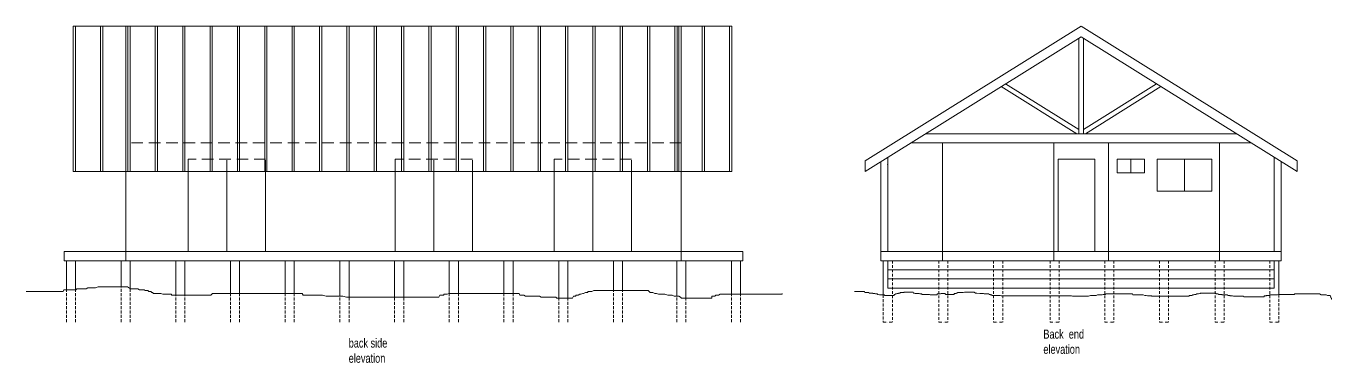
# Model space of a CAD drawing. Header units: centimetres. Extents: x -215 to 5684, y -462 to 286.
# Drawn here: x 2819 to 5684, y -455 to 286 of the extents above; entities that cross this region are included whole.
import ezdxf

# ---------------------------------------------------------------- set-up
doc = ezdxf.new("R2010")
doc.units = ezdxf.units.CM
for name, pattern in [('DASHDOT2', [12.7, 6.35, -3.175, 0, -3.175]), ('DASHED2', [9.525, 6.35, -3.175]), ('DASHEDX2', [38.1, 25.4, -12.7]), ('DOT', [6.35, 0, -6.35])]:
    doc.linetypes.add(name, pattern=pattern)
doc.layers.get('0').update_dxf_attribs({"linetype": 'CONTINUOUS', "lineweight": 0})
for name, color, linetype, lineweight in [('bogus', 3, 'DOT', 0), ('deck', 222, 'CONTINUOUS', 0), ('text', 7, 'CONTINUOUS', 0)]:
    doc.layers.add(name, color=color, linetype=linetype, lineweight=lineweight)
doc.styles.get("Standard").update_dxf_attribs({"font": 'txt', "width": 0.75})

msp = doc.modelspace()

# ---------------------------------------------------------------- linework, layer by layer
at = {"linetype": 'DASHEDX2'}
for p, q in [((4256.1, 28.9), (3037.1, 28.9)), ((3037.1, 28.9), (3037.1, -34.3)), ((4256.1, -34.3), (4256.1, 28.9)), ((3344.1, -7.1), (3174.1, -7.1)), ((3174.1, -7.1), (3174.1, -34.3)), ((3259.1, -34.3), (3259.1, -7.1)), ((3344.1, -34.3), (3344.1, -7.1)), ((3798.1, -7.1), (3628.1, -7.1)), ((3628.1, -7.1), (3628.1, -34.3)), ((3713.1, -34.3), (3713.1, -7.1)), ((3798.1, -34.3), (3798.1, -7.1)), ((4147.1, -7.1), (3977.1, -7.1)), ((3977.1, -7.1), (3977.1, -34.3)), ((4062.1, -34.3), (4062.1, -7.1)), ((4147.1, -34.3), (4147.1, -7.1)), ((3037.1, -210.1), (3037.1, -230.1)), ((4256.1, -230.1), (4256.1, -210.1)), ((3037.1, -230.1), (4256.1, -230.1))]:
    msp.add_line(p, q, dxfattribs=at)
for p, q in [((4829.3, 28.9), (5073.3, 28.9)), ((4829.3, 28.9), (5073.3, 28.9)), ((4829.3, -230.1), (4829.3, 28.9)), ((5073.3, -230.1), (5073.3, 28.9)), ((5193.3, 28.9), (5437.3, 28.9)), ((5193.3, -230.1), (5193.3, 28.9)), ((5437.3, -230.1), (5437.3, 28.9)), ((5163.3, -7.1), (5083.3, -7.1)), ((5083.3, -7.1), (5083.3, -210.1)), ((5163.3, -210.1), (5163.3, -7.1)), ((5212.3, -37.1), (5212.3, -7.1)), ((5212.3, -7.1), (5272.3, -7.1)), ((5242.3, -7.1), (5242.3, -37.1)), ((5272.3, -7.1), (5272.3, -37.1)), ((5300.3, -77.1), (5300.3, -7.1)), ((5300.3, -7.1), (5420.3, -7.1)), ((5360.3, -7.1), (5360.3, -77.1)), ((5420.3, -7.1), (5420.3, -77.1)), ((3037.1, -34.3), (3037.1, -210.1)), ((3174.1, -34.3), (3174.1, -210.1)), ((3259.1, -210.1), (3259.1, -34.3)), ((3344.1, -210.1), (3344.1, -34.3)), ((3628.1, -34.3), (3628.1, -210.1)), ((3713.1, -210.1), (3713.1, -34.3)), ((3798.1, -210.1), (3798.1, -34.3)), ((3977.1, -34.3), (3977.1, -210.1)), ((4062.1, -210.1), (4062.1, -34.3)), ((4147.1, -210.1), (4147.1, -34.3)), ((4256.1, -210.1), (4256.1, -34.3)), ((5272.3, -37.1), (5212.3, -37.1)), ((5420.3, -77.1), (5300.3, -77.1)), ((4829.3, -230.1), (5073.3, -230.1)), ((5193.3, -230.1), (5437.3, -230.1))]:
    msp.add_line(p, q)
at = {"layer": 'bogus'}
msp.add_point((4709.3, -19.4), dxfattribs=at)
at = {"layer": 'deck'}
for p, q in [((2922.1, -34.3), (2922.1, 285.5)), ((2922.1, 285.5), (4367.1, 285.5)), ((2927.1, -34.3), (2927.1, 285.5)), ((2982.1, -34.3), (2982.1, 285.5)), ((2987.1, -34.3), (2987.1, 285.5)), ((3037.1, -34.3), (3037.1, 285.5)), ((3037.1, -34.3), (3037.1, 285.5)), ((3042.1, -34.3), (3042.1, 285.5)), ((3047.1, -34.3), (3047.1, 285.5)), ((3102.1, -34.3), (3102.1, 285.5)), ((3107.1, -34.3), (3107.1, 285.5)), ((3162.1, -34.3), (3162.1, 285.5)), ((3167.1, -34.3), (3167.1, 285.5)), ((3222.1, -34.3), (3222.1, 285.5)), ((3227.1, -34.3), (3227.1, 285.5)), ((3282.1, -34.3), (3282.1, 285.5)), ((3287.1, -34.3), (3287.1, 285.5)), ((3342.1, -34.3), (3342.1, 285.5)), ((3347.1, -34.3), (3347.1, 285.5)), ((3402.1, -34.3), (3402.1, 285.5)), ((3407.1, -34.3), (3407.1, 285.5)), ((3462.1, -34.3), (3462.1, 285.5)), ((3467.1, -34.3), (3467.1, 285.5)), ((3522.1, -34.3), (3522.1, 285.5)), ((3527.1, -34.3), (3527.1, 285.5)), ((3582.1, -34.3), (3582.1, 285.5)), ((3587.1, -34.3), (3587.1, 285.5)), ((3642.1, -34.3), (3642.1, 285.5)), ((3647.1, -34.3), (3647.1, 285.5)), ((3702.1, -34.3), (3702.1, 285.5)), ((3707.1, -34.3), (3707.1, 285.5)), ((3762.1, -34.3), (3762.1, 285.5)), ((3767.1, -34.3), (3767.1, 285.5)), ((3822.1, -34.3), (3822.1, 285.5)), ((3827.1, -34.3), (3827.1, 285.5)), ((3882.1, -34.3), (3882.1, 285.5)), ((3887.1, -34.3), (3887.1, 285.5)), ((3942.1, -34.3), (3942.1, 285.5)), ((3947.1, -34.3), (3947.1, 285.5)), ((4002.1, -34.3), (4002.1, 285.5)), ((4007.1, -34.3), (4007.1, 285.5)), ((4062.1, -34.3), (4062.1, 285.5)), ((4067.1, -34.3), (4067.1, 285.5)), ((4122.1, -34.3), (4122.1, 285.5)), ((4127.1, -34.3), (4127.1, 285.5)), ((4182.1, -34.3), (4182.1, 285.5)), ((4187.1, -34.3), (4187.1, 285.5)), ((4242.1, -34.3), (4242.1, 285.5)), ((4247.1, -34.3), (4247.1, 285.5)), ((4251.1, -34.3), (4251.1, 285.5)), ((4256.1, -34.3), (4256.1, 285.5)), ((4302.1, -34.3), (4302.1, 285.5)), ((4307.1, -34.3), (4307.1, 285.5)), ((4362.1, -34.3), (4362.1, 285.5)), ((4367.1, -34.3), (4367.1, 285.5)), ((4659.3, -10.7), (5133.3, 285.5)), ((4659.3, -34.3), (5133.3, 261.9)), ((5128.3, 48.9), (5128.3, 258.8)), ((5133.3, 285.5), (5607.3, -10.7)), ((5133.3, 261.9), (5607.3, -34.3)), ((5138.3, 48.9), (5138.3, 258.8)), ((4958.1, 152.4), (5123.8, 48.9)), ((4967.5, 158.3), (5128.3, 57.9)), ((5138.3, 57.9), (5299.1, 158.3)), ((5142.7, 48.9), (5308.5, 152.4)), ((4760.3, 28.9), (5506.3, 28.9)), ((4792.3, 48.9), (5474.3, 48.9)), ((4659.3, -34.3), (4659.3, -10.7)), ((4694.3, -230.1), (4694.3, -12.4)), ((4709.3, -3), (4709.3, -210.1)), ((5557.3, -3), (5557.3, -210.1)), ((5572.3, -230.1), (5572.3, -12.4)), ((5607.3, -34.3), (5607.3, -10.7)), ((4367.1, -34.3), (2922.1, -34.3)), ((2902.1, -210.1), (4391.1, -210.1)), ((2902.1, -230.1), (2902.1, -210.1)), ((4391.1, -230.1), (4391.1, -210.1)), ((4694.3, -210.1), (5572.3, -210.1)), ((2902.1, -230.1), (4391.1, -230.1)), ((2907.1, -293.9), (2907.1, -230.1)), ((2927.1, -293.9), (2927.1, -230.1)), ((3027.1, -287.8), (3027.1, -230.1)), ((3047.1, -291.6), (3047.1, -230.1)), ((3147.1, -306), (3147.1, -230.1)), ((3167.1, -306), (3167.1, -230.1)), ((3267.1, -302), (3267.1, -230.1)), ((3287.1, -302), (3287.1, -230.1)), ((3387.1, -302), (3387.1, -230.1)), ((3407.1, -302), (3407.1, -230.1)), ((3507.1, -308), (3507.1, -230.1)), ((3527.1, -310.1), (3527.1, -230.1)), ((3627.1, -310.1), (3627.1, -230.1)), ((3647.1, -310.1), (3647.1, -230.1)), ((3747.1, -302), (3747.1, -230.1)), ((3767.1, -302), (3767.1, -230.1)), ((3867.1, -302), (3867.1, -230.1)), ((3887.1, -302), (3887.1, -230.1)), ((3987.1, -312.1), (3987.1, -230.1)), ((4007.1, -312.1), (4007.1, -230.1)), ((4107.1, -295.9), (4107.1, -230.1)), ((4127.1, -295.9), (4127.1, -230.1)), ((4246.1, -308), (4246.1, -230.1)), ((4266.1, -312.1), (4266.1, -230.1)), ((4366.1, -304), (4366.1, -230.1)), ((4386.1, -304), (4386.1, -230.1)), ((4694.3, -230.1), (5572.3, -230.1)), ((4699.3, -230.1), (4699.3, -305.3)), ((4709.3, -290.1), (4709.3, -230.1)), ((4709.3, -250.1), (5557.3, -250.1)), ((5557.3, -290.1), (5557.3, -230.1)), ((5567.3, -230.1), (5567.3, -304.3)), ((4709.3, -270.1), (5557.3, -270.1)), ((4709.3, -290.1), (5557.3, -290.1))]:
    msp.add_line(p, q, dxfattribs=at)
at = {"layer": 'deck', "linetype": 'DASHED2'}
for p, q in [((4719.3, -230.1), (4719.3, -365.1)), ((4821.3, -230.1), (4821.3, -365.1)), ((4841.3, -230.1), (4841.3, -365.1)), ((4941.3, -230.1), (4941.3, -365.1)), ((4961.3, -230.1), (4961.3, -365.1)), ((5065.3, -230.1), (5065.3, -365.1)), ((5085.3, -230.1), (5085.3, -365.1)), ((5185.3, -230.1), (5185.3, -365.1)), ((5205.3, -230.1), (5205.3, -365.1)), ((5305.3, -230.1), (5305.3, -365.1)), ((5325.3, -230.1), (5325.3, -365.1)), ((5427.3, -230.1), (5427.3, -365.1)), ((5447.3, -230.1), (5447.3, -365.1)), ((5547.3, -230.1), (5547.3, -365.1)), ((2907.1, -365.1), (2907.1, -293.9)), ((2927.1, -365.1), (2927.1, -293.9)), ((3027.1, -365.1), (3027.1, -287.8)), ((3047.1, -365.1), (3047.1, -291.6)), ((3147.1, -365.1), (3147.1, -306)), ((3167.1, -365.1), (3167.1, -306)), ((3267.1, -365.1), (3267.1, -302)), ((3287.1, -365.1), (3287.1, -302)), ((3387.1, -365.1), (3387.1, -302)), ((3407.1, -365.1), (3407.1, -302)), ((3507.1, -365.1), (3507.1, -308)), ((3527.1, -365.1), (3527.1, -310.1)), ((3627.1, -365.1), (3627.1, -310.1)), ((3647.1, -365.1), (3647.1, -310.1)), ((3747.1, -365.1), (3747.1, -302)), ((3767.1, -365.1), (3767.1, -302)), ((3867.1, -365.1), (3867.1, -302)), ((3887.1, -365.1), (3887.1, -302)), ((3987.1, -365.1), (3987.1, -312.1)), ((4007.1, -365.1), (4007.1, -312.1)), ((4107.1, -365.1), (4107.1, -295.9)), ((4127.1, -365.1), (4127.1, -295.9)), ((4246.1, -365.1), (4246.1, -308)), ((4266.1, -365.1), (4266.1, -312.1)), ((4366.1, -365.1), (4366.1, -304)), ((4386.1, -365.1), (4386.1, -304)), ((4699.3, -305.3), (4699.3, -365.1)), ((5567.3, -304.3), (5567.3, -365.1))]:
    msp.add_line(p, q, dxfattribs=at)
at = {"layer": 'deck', "linetype": 'DASHDOT2'}
for p, q in [((4699.3, -365.1), (4719.3, -365.1)), ((4821.3, -365.1), (4841.3, -365.1)), ((4941.3, -365.1), (4961.3, -365.1)), ((5065.3, -365.1), (5085.3, -365.1)), ((5185.3, -365.1), (5205.3, -365.1)), ((5305.3, -365.1), (5325.3, -365.1)), ((5427.3, -365.1), (5447.3, -365.1)), ((5547.3, -365.1), (5567.3, -365.1))]:
    msp.add_line(p, q, dxfattribs=at)
at = {"layer": 'deck'}
for points in [[(2818.6, -297.9), (2822.7, -297.9), (2824.7, -297.9), (2826.7, -297.9), (2828.7, -297.9), (2830.8, -297.9), (2834.8, -297.9), (2836.8, -297.9), (2838.9, -297.9), (2840.9, -297.9), (2842.9, -297.9), (2844.9, -297.9), (2847, -297.9), (2849, -297.9), (2851, -297.9), (2853, -297.9), (2855.1, -297.9), (2857.1, -297.9), (2859.1, -297.9), (2863.2, -297.9), (2867.2, -297.9), (2871.3, -297.9), (2873.3, -297.9), (2877.3, -297.9), (2881.4, -297.9), (2885.4, -297.9), (2889.5, -297.9), (2891.5, -297.9), (2895.6, -297.9), (2899.6, -297.9), (2901.6, -293.9), (2905.7, -293.9), (2907.7, -293.9), (2911.8, -293.9), (2915.8, -293.9), (2917.8, -293.9), (2923.9, -293.9), (2926, -293.9), (2928, -293.9), (2930, -291.8), (2932, -291.8), (2934.1, -291.8), (2936.1, -291.8), (2940.1, -291.8), (2942.2, -291.8), (2946.2, -291.8), (2950.3, -291.8), (2954.3, -289.8), (2958.4, -289.8), (2962.4, -289.8), (2966.5, -289.8), (2970.5, -289.8), (2976.6, -287.8), (2978.6, -287.8), (2980.6, -287.8), (2982.7, -287.8), (2984.7, -287.8), (2986.7, -287.8), (2988.7, -287.8), (2990.8, -287.8), (2992.8, -287.8), (2994.8, -287.8), (2996.8, -287.8), (2998.9, -287.8), (3002.9, -287.8), (3004.9, -287.8), (3007, -287.8), (3011, -287.8), (3015.1, -287.8), (3017.1, -287.8), (3019.1, -287.8), (3021.1, -287.8), (3023.2, -287.8), (3025.2, -287.8), (3027.2, -287.8), (3029.2, -287.8), (3031.3, -287.8), (3035.3, -287.8), (3037.3, -287.8), (3041.4, -287.8), (3047.5, -291.8), (3051.5, -291.8), (3057.6, -291.8), (3063.7, -291.8), (3067.7, -293.9), (3071.8, -293.9), (3077.9, -293.9), (3079.9, -295.9), (3081.9, -295.9), (3086, -295.9), (3088, -297.9), (3090, -297.9), (3092, -297.9), (3094.1, -299.9), (3096.1, -299.9), (3098.1, -302), (3100.1, -302), (3104.2, -302), (3106.2, -302), (3108.2, -302), (3110.3, -302), (3112.3, -302), (3114.3, -302), (3118.4, -304), (3120.4, -304), (3122.4, -304), (3126.5, -304), (3128.5, -304), (3130.5, -304), (3134.6, -304), (3136.6, -304), (3138.6, -306), (3142.7, -306), (3144.7, -306), (3146.7, -306), (3148.7, -306), (3150.8, -306), (3152.8, -306), (3154.8, -306), (3160.9, -306), (3162.9, -306), (3167, -306), (3173.1, -306), (3177.1, -306), (3179.1, -306), (3185.2, -306), (3187.2, -306), (3193.3, -306), (3195.3, -306), (3199.4, -306), (3205.5, -306), (3207.5, -306), (3211.5, -306), (3213.6, -306), (3217.6, -306), (3221.7, -306), (3223.7, -306), (3227.7, -302), (3229.8, -302), (3233.8, -302), (3235.8, -302), (3237.9, -302), (3241.9, -302), (3243.9, -302), (3246, -302), (3248, -302), (3250, -302), (3252, -302), (3254.1, -302), (3256.1, -302), (3262.2, -302), (3264.2, -302), (3266.2, -302), (3270.3, -302), (3274.3, -302), (3276.3, -302), (3280.4, -302), (3282.4, -302), (3284.4, -302), (3286.5, -302), (3288.5, -302), (3290.5, -302), (3292.5, -302), (3298.6, -302), (3302.7, -302), (3306.7, -302), (3308.8, -302), (3312.8, -302), (3314.8, -302), (3316.9, -302), (3320.9, -302), (3322.9, -302), (3325, -302), (3329, -302), (3333.1, -302), (3335.1, -302), (3337.1, -302), (3339.1, -302), (3343.2, -302), (3345.2, -302), (3347.2, -302), (3351.3, -302), (3353.3, -302), (3357.4, -302), (3359.4, -302), (3363.4, -302), (3367.5, -302), (3369.5, -302), (3375.6, -302), (3379.6, -302), (3383.7, -302), (3385.7, -302), (3387.7, -302), (3389.8, -302), (3393.8, -302), (3395.8, -302), (3399.9, -302), (3401.9, -302), (3406, -302), (3408, -302), (3410, -302), (3412, -302), (3416.1, -302), (3420.2, -302), (3422.2, -302), (3424.2, -302), (3426.2, -306), (3430.3, -306), (3432.3, -306), (3434.3, -306), (3436.4, -306), (3438.4, -306), (3440.4, -306), (3444.5, -306), (3446.5, -306), (3448.5, -306), (3450.5, -306), (3452.6, -306), (3456.6, -306), (3458.6, -306), (3462.7, -306), (3466.7, -306), (3468.8, -306), (3476.9, -308), (3482.9, -308), (3487, -308), (3489, -308), (3493.1, -308), (3495.1, -308), (3501.2, -308), (3503.2, -308), (3507.2, -308), (3511.3, -308), (3513.3, -308), (3521.4, -310.1), (3523.4, -310.1), (3527.5, -310.1), (3529.5, -310.1), (3533.6, -310.1), (3539.6, -310.1), (3543.7, -310.1), (3547.8, -310.1), (3549.8, -310.1), (3553.8, -310.1), (3557.9, -310.1), (3559.9, -310.1), (3564, -310.1), (3568, -310.1), (3572.1, -310.1), (3580.2, -310.1), (3584.2, -310.1), (3588.3, -310.1), (3592.3, -310.1), (3598.4, -310.1), (3602.4, -310.1), (3606.5, -310.1), (3610.5, -310.1), (3614.6, -310.1), (3616.6, -310.1), (3618.6, -310.1), (3622.7, -310.1), (3626.7, -310.1), (3628.8, -310.1), (3636.9, -310.1), (3638.9, -310.1), (3640.9, -310.1), (3645, -310.1), (3649, -310.1), (3653.1, -310.1), (3657.1, -310.1), (3659.1, -310.1), (3663.2, -310.1), (3665.2, -310.1), (3667.2, -310.1), (3671.3, -310.1), (3673.3, -310.1), (3675.4, -310.1), (3677.4, -310.1), (3681.4, -310.1), (3683.5, -310.1), (3685.5, -310.1), (3687.5, -310.1), (3691.6, -310.1), (3693.6, -310.1), (3699.7, -310.1), (3703.7, -310.1), (3707.8, -310.1), (3709.8, -310.1), (3711.8, -310.1), (3713.8, -310.1), (3715.9, -310.1), (3717.9, -310.1), (3719.9, -310.1), (3721.9, -310.1), (3724, -310.1), (3726, -306), (3728, -306), (3732.1, -306), (3734.1, -306), (3736.1, -304), (3740.2, -304), (3742.2, -304), (3746.2, -302), (3752.3, -302), (3756.4, -302), (3762.4, -302), (3764.5, -302), (3768.5, -302), (3772.6, -302), (3778.6, -302), (3782.7, -302), (3786.7, -302), (3794.9, -302), (3798.9, -302), (3803, -302), (3807, -302), (3809, -302), (3817.1, -302), (3823.2, -302), (3827.3, -302), (3829.3, -302), (3835.4, -302), (3839.4, -302), (3843.5, -302), (3845.5, -302), (3849.5, -302), (3853.6, -302), (3855.6, -302), (3859.7, -302), (3863.7, -302), (3865.7, -302), (3869.8, -302), (3871.8, -302), (3875.9, -302), (3877.9, -302), (3881.9, -302), (3886, -302), (3890, -302), (3892.1, -302), (3896.1, -302), (3900.2, -302), (3902.2, -306), (3906.2, -306), (3910.3, -306), (3914.3, -308), (3916.4, -308), (3918.4, -308), (3920.4, -308), (3922.5, -308), (3926.5, -308), (3930.6, -308), (3936.6, -308), (3940.7, -308), (3944.7, -308), (3948.8, -310.1), (3952.8, -310.1), (3956.9, -310.1), (3958.9, -310.1), (3963, -310.1), (3967, -310.1), (3975.1, -310.1), (3981.2, -310.1), (3983.2, -312.1), (3987.3, -312.1), (3991.3, -312.1), (3995.4, -312.1), (3999.4, -312.1), (4003.5, -312.1), (4005.5, -312.1), (4007.5, -312.1), (4011.6, -312.1), (4013.6, -312.1), (4015.6, -312.1), (4017.6, -312.1), (4019.7, -308), (4021.7, -308), (4023.7, -308), (4025.7, -306), (4027.8, -306), (4029.8, -306), (4033.8, -304), (4035.9, -304), (4039.9, -302), (4041.9, -302), (4046, -299.9), (4050.1, -299.9), (4052.1, -297.9), (4058.2, -297.9), (4060.2, -297.9), (4064.2, -295.9), (4070.3, -295.9), (4074.4, -295.9), (4080.4, -295.9), (4084.5, -295.9), (4090.6, -295.9), (4096.6, -295.9), (4100.7, -295.9), (4108.8, -295.9), (4114.9, -295.9), (4116.9, -295.9), (4118.9, -295.9), (4120.9, -295.9), (4123, -295.9), (4125, -295.9), (4129, -295.9), (4135.1, -295.9), (4139.2, -295.9), (4143.2, -295.9), (4147.3, -295.9), (4151.3, -295.9), (4155.4, -295.9), (4159.4, -295.9), (4165.5, -295.9), (4169.6, -295.9), (4171.6, -295.9), (4175.6, -295.9), (4177.7, -295.9), (4181.7, -295.9), (4183.7, -295.9), (4187.8, -299.9), (4189.8, -299.9), (4193.9, -299.9), (4197.9, -302), (4202, -302), (4206, -304), (4210.1, -304), (4214.1, -304), (4220.2, -304), (4226.3, -306), (4230.3, -306), (4232.3, -306), (4236.4, -306), (4240.4, -308), (4244.5, -308), (4248.5, -308), (4250.6, -308), (4254.6, -310.1), (4256.6, -312.1), (4258.7, -312.1), (4262.7, -312.1), (4266.8, -312.1), (4270.8, -312.1), (4274.9, -312.1), (4278.9, -312.1), (4283, -312.1), (4289, -312.1), (4291.1, -312.1), (4295.1, -312.1), (4299.2, -312.1), (4301.2, -312.1), (4303.2, -312.1), (4305.3, -312.1), (4307.3, -312.1), (4309.3, -312.1), (4313.4, -312.1), (4315.4, -312.1), (4319.4, -312.1), (4323.5, -312.1), (4323.5, -308), (4325.5, -308), (4327.5, -308), (4329.6, -308), (4331.6, -306), (4335.6, -306), (4337.7, -306), (4341.7, -304), (4345.8, -304), (4347.8, -304), (4351.8, -304), (4355.9, -304), (4357.9, -304), (4359.9, -304), (4362, -304), (4364, -304), (4366, -304), (4368, -304), (4370.1, -304), (4372.1, -304), (4376.1, -304), (4380.2, -304), (4382.2, -304), (4384.2, -304), (4386.3, -304), (4388.3, -304), (4390.3, -304), (4394.4, -304), (4398.4, -304), (4408.5, -304), (4416.6, -304), (4420.7, -304), (4424.8, -304), (4426.8, -304), (4430.8, -304), (4432.9, -304), (4434.9, -304), (4436.9, -304), (4441, -304), (4445, -304), (4449.1, -304), (4451.1, -304), (4453.1, -304), (4457.2, -304), (4459.2, -304), (4463.2, -304), (4465.3, -304), (4469.3, -304), (4471.3, -304), (4473.4, -304), (4475.4, -304), (4477.4, -304), (4477.4, -302)], [(4636.3, -298), (4638.3, -298), (4639.4, -298), (4640.4, -298), (4642.5, -298), (4644.5, -298), (4645.6, -298), (4646.6, -298), (4648.7, -298), (4650.8, -298), (4651.8, -298), (4653.9, -298), (4656, -298), (4657, -298), (4658, -298), (4659.1, -300.1), (4661.1, -300.1), (4662.2, -300.1), (4663.2, -300.1), (4664.3, -300.1), (4665.3, -300.1), (4666.3, -300.1), (4667.4, -300.1), (4668.4, -301.1), (4669.4, -301.1), (4670.5, -301.1), (4671.5, -301.1), (4672.5, -301.1), (4673.6, -301.1), (4674.6, -301.1), (4676.7, -301.1), (4676.7, -302.2), (4677.7, -302.2), (4678.8, -302.2), (4679.8, -302.2), (4680.8, -302.2), (4681.9, -303.2), (4682.9, -303.2), (4684, -303.2), (4686, -303.2), (4687.1, -304.3), (4688.1, -304.3), (4691.2, -305.3), (4693.3, -305.3), (4695.4, -305.3), (4698.5, -305.3), (4701.6, -305.3), (4702.6, -306.3), (4704.7, -306.3), (4705.7, -306.3), (4706.8, -306.3), (4707.8, -306.3), (4708.8, -306.3), (4709.9, -306.3), (4710.9, -306.3), (4712, -306.3), (4713, -306.3), (4714, -306.3), (4715.1, -306.3), (4716.1, -306.3), (4717.1, -306.3), (4718.2, -306.3), (4719.2, -306.3), (4720.3, -306.3), (4721.3, -306.3), (4722.3, -306.3), (4723.4, -306.3), (4723.4, -304.3), (4724.4, -304.3), (4725.4, -304.3), (4726.5, -303.2), (4727.5, -303.2), (4728.5, -303.2), (4729.6, -302.2), (4730.6, -302.2), (4731.7, -302.2), (4732.7, -302.2), (4732.7, -301.1), (4734.8, -301.1), (4735.8, -301.1), (4736.8, -300.1), (4737.9, -300.1), (4738.9, -300.1), (4740, -300.1), (4741, -300.1), (4743.1, -300.1), (4744.1, -300.1), (4745.1, -299.1), (4746.2, -299.1), (4747.2, -299.1), (4748.3, -299.1), (4749.3, -299.1), (4750.3, -299.1), (4751.4, -299.1), (4752.4, -299.1), (4753.4, -299.1), (4754.5, -299.1), (4755.5, -299.1), (4756.5, -299.1), (4757.6, -299.1), (4758.6, -299.1), (4759.7, -299.1), (4760.7, -299.1), (4762.8, -299.1), (4764.8, -299.1), (4765.9, -301.1), (4766.9, -301.1), (4768, -301.1), (4769, -302.2), (4770, -302.2), (4772.1, -302.2), (4773.1, -302.2), (4774.2, -302.2), (4775.2, -302.2), (4776.2, -302.2), (4777.3, -302.2), (4778.3, -302.2), (4779.4, -303.2), (4780.4, -303.2), (4781.4, -303.2), (4782.5, -303.2), (4783.5, -303.2), (4784.5, -304.3), (4785.6, -304.3), (4786.6, -304.3), (4788.7, -304.3), (4789.7, -304.3), (4790.8, -304.3), (4791.8, -304.3), (4792.8, -304.3), (4793.9, -304.3), (4796, -304.3), (4797, -304.3), (4798, -304.3), (4799.1, -304.3), (4801.1, -304.3), (4802.2, -305.3), (4803.2, -305.3), (4804.2, -305.3), (4805.3, -305.3), (4806.3, -305.3), (4807.4, -305.3), (4808.4, -305.3), (4809.4, -305.3), (4810.5, -305.3), (4811.5, -305.3), (4812.5, -305.3), (4813.6, -305.3), (4814.6, -305.3), (4815.7, -305.3), (4816.7, -305.3), (4817.7, -305.3), (4817.7, -303.2), (4818.8, -303.2), (4819.8, -303.2), (4820.8, -303.2), (4822.9, -303.2), (4825, -303.2), (4826, -302.2), (4827.1, -302.2), (4828.1, -302.2), (4829.1, -302.2), (4830.2, -302.2), (4832.2, -302.2), (4834.3, -302.2), (4836.4, -304.3), (4839.5, -304.3), (4840.5, -304.3), (4841.6, -304.3), (4842.6, -304.3), (4843.7, -304.3), (4844.7, -304.3), (4845.7, -304.3), (4846.8, -304.3), (4848.8, -304.3), (4849.9, -304.3), (4850.9, -304.3), (4852, -304.3), (4853, -304.3), (4854, -304.3), (4855.1, -304.3), (4855.1, -302.2), (4856.1, -302.2), (4857.1, -302.2), (4858.2, -302.2), (4859.2, -302.2), (4859.2, -301.1), (4860.2, -301.1), (4861.3, -301.1), (4862.3, -300.1), (4863.4, -300.1), (4864.4, -300.1), (4865.4, -300.1), (4866.5, -300.1), (4867.5, -300.1), (4868.5, -300.1), (4871.7, -300.1), (4872.7, -300.1), (4874.8, -300.1), (4877.9, -299.1), (4880, -299.1), (4882, -299.1), (4885.1, -299.1), (4888.2, -299.1), (4890.3, -299.1), (4893.4, -299.1), (4895.5, -299.1), (4898.6, -299.1), (4901.7, -301.1), (4904.8, -301.1), (4911.1, -302.2), (4913.1, -302.2), (4918.3, -302.2), (4919.4, -302.2), (4920.4, -303.2), (4921.4, -303.2), (4922.5, -303.2), (4923.5, -303.2), (4924.5, -303.2), (4925.6, -303.2), (4926.6, -303.2), (4927.7, -303.2), (4929.7, -303.2), (4930.8, -303.2), (4931.8, -304.3), (4932.8, -304.3), (4933.9, -304.3), (4934.9, -305.3), (4935.9, -305.3), (4937, -305.3), (4938, -306.3), (4940.1, -306.3), (4941.1, -306.3), (4942.2, -306.3), (4945.3, -306.3), (4948.4, -306.3), (4950.5, -306.3), (4952.5, -306.3), (4955.7, -306.3), (4957.7, -307.4), (4958.8, -307.4), (4959.8, -307.4), (4960.8, -307.4), (4961.9, -307.4), (4962.9, -307.4), (4963.9, -307.4), (4965, -307.4), (4966, -307.4), (4967.1, -307.4), (4969.1, -307.4), (4970.2, -307.4), (4971.2, -307.4), (4972.2, -307.4), (4973.3, -307.4), (4975.4, -307.4), (4976.4, -307.4), (4977.4, -307.4), (4978.5, -307.4), (4979.5, -307.4), (4980.5, -307.4), (4981.6, -307.4), (4982.6, -307.4), (4983.7, -307.4), (4984.7, -307.4), (4985.7, -307.4), (4986.8, -307.4), (4988.8, -307.4), (4990.9, -307.4), (4994, -307.4), (4996.1, -307.4), (4999.2, -307.4), (5001.3, -307.4), (5003.4, -307.4), (5005.4, -307.4), (5008.5, -307.4), (5011.7, -307.4), (5013.7, -307.4), (5016.8, -307.4), (5018.9, -307.4), (5021, -307.4), (5023.1, -307.4), (5024.1, -307.4), (5025.1, -307.4), (5027.2, -307.4), (5028.2, -307.4), (5029.3, -307.4), (5030.3, -307.4), (5031.4, -307.4), (5033.4, -307.4), (5035.5, -307.4), (5036.5, -307.4), (5038.6, -307.4), (5039.6, -307.4), (5041.7, -307.4), (5042.8, -307.4), (5043.8, -307.4), (5044.8, -307.4), (5045.9, -307.4), (5046.9, -307.4), (5047.9, -307.4), (5049, -307.4), (5050, -307.4), (5051.1, -307.4), (5053.1, -307.4), (5056.2, -307.4), (5058.3, -307.4), (5061.4, -307.4), (5064.5, -307.4), (5067.6, -307.4), (5069.7, -307.4), (5072.8, -307.4), (5074.9, -307.4), (5079.1, -307.4), (5082.2, -307.4), (5084.2, -307.4), (5086.3, -307.4), (5088.4, -307.4), (5090.5, -307.4), (5092.5, -307.4), (5094.6, -307.4), (5096.7, -307.4), (5099.8, -307.4), (5101.9, -307.4), (5105, -307.4), (5106, -307.4), (5108.1, -307.4), (5109.1, -307.4), (5111.2, -307.4), (5112.2, -307.4), (5114.3, -308.4), (5115.4, -308.4), (5116.4, -308.4), (5117.4, -308.4), (5118.5, -308.4), (5119.5, -308.4), (5120.5, -308.4), (5121.6, -308.4), (5122.6, -308.4), (5123.6, -308.4), (5124.7, -308.4), (5125.7, -308.4), (5127.8, -308.4), (5129.9, -308.4), (5131.9, -308.4), (5134, -308.4), (5136.1, -308.4), (5137.1, -308.4), (5138.2, -308.4), (5140.2, -308.4), (5141.3, -308.4), (5142.3, -308.4), (5144.4, -308.4), (5147.5, -308.4), (5149.6, -308.4), (5153.7, -306.3), (5157.9, -306.3), (5161, -306.3), (5163.1, -306.3), (5166.2, -306.3), (5169.3, -305.3), (5172.4, -305.3), (5174.5, -305.3), (5176.5, -305.3), (5178.6, -305.3), (5179.6, -305.3), (5181.7, -304.3), (5182.8, -304.3), (5183.8, -304.3), (5184.8, -304.3), (5186.9, -304.3), (5187.9, -303.2), (5189, -303.2), (5190, -303.2), (5192.1, -303.2), (5194.2, -303.2), (5195.2, -303.2), (5196.2, -303.2), (5198.3, -303.2), (5199.3, -303.2), (5200.4, -303.2), (5202.5, -303.2), (5204.5, -303.2), (5205.6, -303.2), (5207.6, -303.2), (5209.7, -303.2), (5212.8, -303.2), (5213.9, -303.2), (5215.9, -303.2), (5221.1, -303.2), (5225.3, -303.2), (5227.3, -303.2), (5229.4, -303.2), (5231.5, -303.2), (5234.6, -303.2), (5236.7, -303.2), (5237.7, -303.2), (5239.8, -303.2), (5240.8, -303.2), (5243.9, -303.2), (5245, -303.2), (5246, -303.2), (5247.1, -305.3), (5249.1, -305.3), (5250.2, -305.3), (5251.2, -305.3), (5253.3, -305.3), (5255.3, -305.3), (5257.4, -305.3), (5259.5, -305.3), (5261.6, -305.3), (5263.6, -305.3), (5265.7, -305.3), (5269.9, -305.3), (5273, -306.3), (5274, -306.3), (5276.1, -306.3), (5279.2, -307.4), (5281.3, -307.4), (5284.4, -307.4), (5287.5, -307.4), (5288.5, -308.4), (5289.6, -308.4), (5290.6, -308.4), (5291.6, -308.4), (5292.7, -308.4), (5293.7, -308.4), (5294.8, -308.4), (5295.8, -308.4), (5296.8, -308.4), (5297.9, -308.4), (5298.9, -308.4), (5301, -308.4), (5302, -308.4), (5303, -308.4), (5305.1, -308.4), (5308.2, -308.4), (5310.3, -308.4), (5311.3, -308.4), (5313.4, -308.4), (5315.5, -308.4), (5316.5, -308.4), (5317.6, -308.4), (5318.6, -308.4), (5320.7, -308.4), (5322.8, -308.4), (5325.9, -308.4), (5326.9, -308.4), (5331, -308.4), (5333.1, -308.4), (5334.2, -308.4), (5336.2, -308.4), (5338.3, -308.4), (5339.3, -308.4), (5340.4, -308.4), (5342.5, -308.4), (5343.5, -308.4), (5344.5, -308.4), (5346.6, -308.4), (5347.6, -308.4), (5348.7, -308.4), (5350.8, -308.4), (5352.8, -308.4), (5353.9, -308.4), (5354.9, -308.4), (5357, -308.4), (5358, -308.4), (5359, -308.4), (5360.1, -308.4), (5361.1, -308.4), (5363.2, -308.4), (5364.2, -308.4), (5366.3, -308.4), (5367.3, -308.4), (5368.4, -308.4), (5369.4, -308.4), (5371.5, -306.3), (5373.6, -306.3), (5374.6, -306.3), (5375.6, -306.3), (5376.7, -306.3), (5378.8, -305.3), (5379.8, -305.3), (5380.8, -305.3), (5381.9, -304.3), (5382.9, -304.3), (5383.9, -304.3), (5385, -304.3), (5387, -303.2), (5388.1, -303.2), (5389.1, -303.2), (5391.2, -303.2), (5394.3, -302.2), (5395.3, -301.1), (5397.4, -301.1), (5401.6, -301.1), (5403.6, -301.1), (5404.7, -301.1), (5406.8, -301.1), (5407.8, -301.1), (5411.9, -301.1), (5413, -301.1), (5415, -301.1), (5416.1, -301.1), (5417.1, -301.1), (5418.2, -301.1), (5419.2, -301.1), (5420.2, -301.1), (5421.3, -301.1), (5422.3, -301.1), (5424.4, -301.1), (5425.4, -301.1), (5426.5, -301.1), (5428.5, -301.1), (5429.6, -303.2), (5430.6, -303.2), (5432.7, -303.2), (5433.7, -303.2), (5435.8, -304.3), (5436.8, -304.3), (5437.9, -304.3), (5439.9, -304.3), (5441, -304.3), (5442, -304.3), (5443, -305.3), (5444.1, -305.3), (5445.1, -305.3), (5446.2, -305.3), (5447.2, -305.3), (5448.2, -305.3), (5451.3, -305.3), (5453.4, -305.3), (5454.5, -305.3), (5455.5, -306.3), (5456.5, -306.3), (5459.6, -306.3), (5460.7, -307.4), (5461.7, -307.4), (5463.8, -307.4), (5465.9, -307.4), (5467.9, -308.4), (5470, -308.4), (5472.1, -308.4), (5474.2, -308.4), (5475.2, -308.4), (5476.2, -308.4), (5477.3, -308.4), (5479.3, -308.4), (5480.4, -308.4), (5481.4, -308.4), (5482.5, -308.4), (5483.5, -308.4), (5484.5, -308.4), (5486.6, -308.4), (5487.6, -308.4), (5489.7, -308.4), (5490.7, -309.4), (5491.8, -309.4), (5493.9, -309.4), (5495.9, -309.4), (5497, -309.4), (5499, -309.4), (5500.1, -309.4), (5502.2, -309.4), (5504.2, -309.4), (5505.3, -309.4), (5507.3, -309.4), (5508.4, -309.4), (5511.5, -309.4), (5512.5, -309.4), (5514.6, -309.4), (5515.6, -309.4), (5516.7, -309.4), (5517.7, -309.4), (5519.8, -309.4), (5521.9, -309.4), (5523.9, -309.4), (5525, -309.4), (5526, -309.4), (5528.1, -309.4), (5529.1, -309.4), (5531.2, -309.4), (5533.3, -309.4), (5534.3, -309.4), (5535.3, -309.4), (5535.3, -307.4), (5536.4, -307.4), (5537.4, -307.4), (5538.5, -307.4), (5539.5, -307.4), (5540.5, -306.3), (5541.6, -306.3), (5542.6, -306.3), (5543.6, -306.3), (5544.7, -306.3), (5545.7, -306.3), (5546.7, -305.3), (5548.8, -305.3), (5549.9, -305.3), (5550.9, -305.3), (5553, -305.3), (5554, -305.3), (5555, -305.3), (5557.1, -305.3), (5560.2, -305.3), (5562.3, -305.3), (5564.4, -305.3), (5566.4, -304.3), (5567.5, -304.3), (5568.5, -304.3), (5569.6, -304.3), (5570.6, -304.3), (5571.6, -304.3), (5572.7, -304.3), (5574.7, -304.3), (5576.8, -304.3), (5577.9, -304.3), (5578.9, -304.3), (5579.9, -304.3), (5581, -304.3), (5583, -304.3), (5585.1, -304.3), (5586.2, -304.3), (5588.2, -304.3), (5589.3, -304.3), (5590.3, -304.3), (5591.3, -304.3), (5593.4, -304.3), (5594.4, -304.3), (5595.5, -304.3), (5596.5, -304.3), (5597.6, -304.3), (5599.6, -304.3), (5600.7, -304.3), (5602.7, -303.2), (5605.9, -303.2), (5607.9, -303.2), (5609, -303.2), (5610, -303.2), (5611, -303.2), (5612.1, -303.2), (5613.1, -303.2), (5614.2, -303.2), (5616.2, -303.2), (5618.3, -303.2), (5619.3, -303.2), (5621.4, -303.2), (5623.5, -303.2), (5624.5, -303.2), (5625.6, -303.2), (5627.6, -303.2), (5630.7, -303.2), (5632.8, -303.2), (5634.9, -303.2), (5638, -303.2), (5640.1, -303.2), (5643.2, -303.2), (5644.2, -303.2), (5645.3, -303.2), (5646.3, -303.2), (5647.3, -303.2), (5648.4, -303.2), (5649.4, -303.2), (5653.6, -303.2), (5656.7, -303.2), (5659.8, -305.3), (5662.9, -305.3), (5671.2, -305.3), (5674.3, -306.3), (5677.4, -306.3), (5678.4, -306.3), (5679.5, -306.3), (5679.5, -307.4), (5680.5, -307.4), (5680.5, -308.4), (5681.6, -310.5), (5681.6, -311.5), (5682.6, -312.6), (5682.6, -313.6), (5682.6, -314.6), (5683.6, -314.6)]]:
    msp.add_lwpolyline(points, dxfattribs=at)

# ---------------------------------------------------------------- texts
at = {"layer": 'text', "char_height": 20, "width": 100}
for s, insert, attachment_point in [('back side elevation', (3526.4, -427.9), 4), ('Back  end elevation', (5050.6, -435), 7)]:
    msp.add_mtext(s, dxfattribs=dict(at, insert=insert, attachment_point=attachment_point))

doc.saveas('drawing.dxf')
